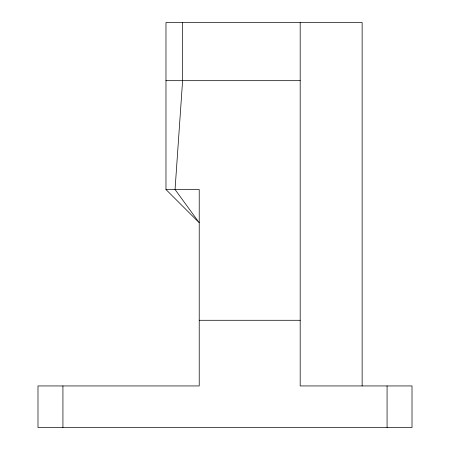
<?xml version="1.0" encoding="UTF-8"?>
<svg xmlns="http://www.w3.org/2000/svg" width="450" height="450" viewBox="0 0 450 450"><rect width="100%" height="100%" fill="white"/><g stroke="black" fill="none" stroke-linecap="round" stroke-linejoin="round"><path stroke-width="0.67" d="M165.977 80.679L300.184 80.679M362.137 385.942L362.137 22.5L165.977 22.5L165.977 189.512L199.221 189.512L199.221 385.942L37.991 385.942L37.991 427.5L412.009 427.5L412.009 385.942L300.184 385.942L300.184 22.5M199.221 320.282L300.184 320.282M165.977 189.512L199.221 222.756L175.05 189.512L182.599 80.679L182.599 22.5M387.073 385.942L387.073 427.5M62.927 385.942L62.927 427.5"/></g></svg>
